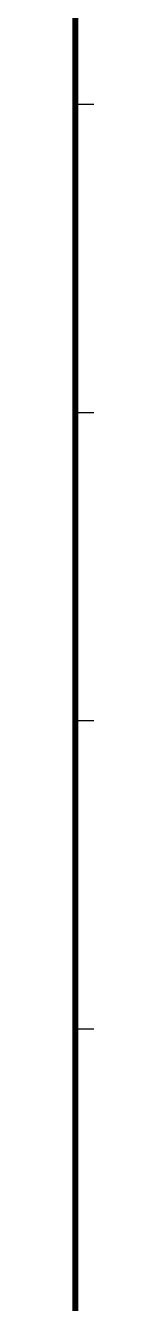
# Model space of a CAD drawing. Header units: millimetres. Extents: x 15 to 418, y 12 to 300.
# Drawn here: x 411.8 to 413.5, y 120.7 to 224.4 of the extents above; entities that cross this region are included whole.
import ezdxf

# ---------------------------------------------------------------- set-up
doc = ezdxf.new("R2010")
doc.units = ezdxf.units.MM
doc.header["$LTSCALE"] = 23.1
doc.layers.get('0').update_dxf_attribs({"linetype": 'CONTINUOUS'})

msp = doc.modelspace()

# ---------------------------------------------------------------- linework, layer by layer
at = {"color": 7, "linetype": 'Continuous'}
for p, q in [((412, 218), (413.5, 218)), ((412, 193), (413.5, 193)), ((412, 168), (413.5, 168)), ((412, 143), (413.5, 143))]:
    msp.add_line(p, q, dxfattribs=at)
at = {"color": 7, "linetype": 'Continuous', "const_width": 0.5}
msp.add_lwpolyline([(412, 18), (412, 293)], dxfattribs=at)

doc.saveas('drawing.dxf')
